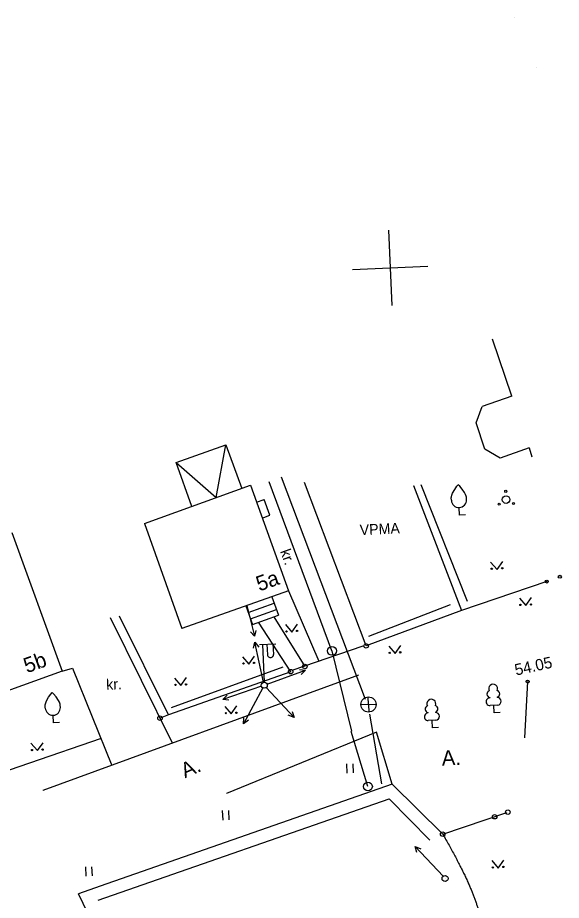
# Model space of a CAD drawing. Extents: x 641454 to 641835, y 6455113 to 6455453.
# Drawn here: x 641550.1 to 641586, y 6455177.6 to 6455235.9 of the extents above; entities that cross this region are included whole.
import ezdxf

# ---------------------------------------------------------------- set-up
doc = ezdxf.new("R2010")
doc.units = 0
for name, color, linetype in [('Level 1', 7, 'Continuous'), ('Level 10', 7, 'Continuous'), ('Level 11', 7, 'Continuous'), ('Level 12', 7, 'Continuous'), ('Level 14', 7, 'Continuous'), ('Level 15', 7, 'Continuous'), ('Level 2', 7, 'Continuous'), ('Level 28', 7, 'Continuous'), ('Level 30', 7, 'Continuous'), ('Level 33', 7, 'Continuous'), ('Level 4', 7, 'Continuous'), ('Level 41', 7, 'Continuous'), ('Level 5', 7, 'Continuous'), ('Level 54', 7, 'Continuous'), ('Level 57', 7, 'Continuous'), ('Level 58', 7, 'Continuous'), ('Level 59', 7, 'Continuous'), ('Level 61', 7, 'Continuous')]:
    doc.layers.add(name, color=color, linetype=linetype)

# ---------------------------------------------------------------- blocks, each defined once
blk = doc.blocks.new('KKRAAN')
at = {"layer": 'Level 5'}
blk.add_circle((0, 0), 289, dxfattribs=at)

msp = doc.modelspace()

# ---------------------------------------------------------------- linework, layer by layer
at = {"layer": 'Level 1'}
for p, q in [((641582.772, 6455210.947), (641581.5, 6455214.701)), ((641582.772, 6455210.947), (641580.808, 6455210.258)), ((641580.419, 6455209.169), (641580.419, 6455209.169)), ((641580.999, 6455207.444), (641580.419, 6455209.169)), ((641563.883, 6455207.734), (641563.883, 6455207.734)), ((641580.999, 6455207.444), (641580.999, 6455207.444)), ((641582.004, 6455206.851), (641580.999, 6455207.444)), ((641583.929, 6455207.526), (641582.004, 6455206.851)), ((641583.929, 6455207.526), (641583.929, 6455207.526)), ((641582.004, 6455206.851), (641582.004, 6455206.851)), ((641584.102, 6455206.929), (641584.102, 6455206.929)), ((641558.513, 6455202.534), (641565.507, 6455205.05)), ((641565.507, 6455205.05), (641565.507, 6455205.05)), ((641558.513, 6455202.534), (641560.963, 6455195.585)), ((641549.747, 6455201.94), (641553.06, 6455192.763)), ((641560.963, 6455195.585), (641560.963, 6455195.585)), ((641553.06, 6455192.763), (641553.06, 6455192.763))]:
    msp.add_line(p, q, dxfattribs=at)
for points in [[(641580.414, 6455209.181), (641580.824, 6455210.264)], [(641565.507, 6455205.05), (641568.018, 6455198.072), (641560.963, 6455195.585)], [(641553.06, 6455192.763), (641544.152, 6455189.548), (641540.858, 6455198.764)]]:
    msp.add_lwpolyline(points, dxfattribs=at)
at = {"layer": 'Level 10'}
for p, q in [((641576.773, 6455205.111), (641579.818, 6455197.406)), ((641579.324, 6455203.087), (641579.302, 6455203.587)), ((641579.724, 6455203.105), (641579.324, 6455203.087)), ((641581.375, 6455199.983), (641581.8, 6455199.496)), ((641581.8, 6455199.496), (641582.174, 6455200.019)), ((641583.275, 6455197.592), (641583.7, 6455197.106)), ((641583.7, 6455197.106), (641584.074, 6455197.628)), ((641567.815, 6455195.845), (641568.24, 6455195.359)), ((641568.24, 6455195.359), (641568.614, 6455195.881)), ((641574.637, 6455194.433), (641575.062, 6455193.946)), ((641575.062, 6455193.946), (641575.436, 6455194.468)), ((641565.399, 6455193.243), (641565.773, 6455193.765)), ((641564.974, 6455193.73), (641565.399, 6455193.243)), ((641560.482, 6455192.312), (641560.907, 6455191.826)), ((641560.907, 6455191.826), (641561.281, 6455192.348)), ((641581.311, 6455191.039), (641581.313, 6455191.007)), ((641581.811, 6455191.061), (641581.812, 6455191.029)), ((641563.806, 6455190.445), (641564.231, 6455189.958)), ((641564.231, 6455189.958), (641564.605, 6455190.481)), ((641581.835, 6455190.529), (641581.335, 6455190.507)), ((641581.607, 6455190.019), (641581.585, 6455190.518)), ((641552.493, 6455189.361), (641552.47, 6455189.86)), ((641577.231, 6455190.043), (641577.233, 6455190.011)), ((641577.731, 6455190.066), (641577.732, 6455190.033)), ((641582.007, 6455190.037), (641581.607, 6455190.019)), ((641581.607, 6455190.019), (641581.607, 6455190.019)), ((641552.892, 6455189.379), (641552.493, 6455189.361)), ((641552.493, 6455189.361), (641552.493, 6455189.361)), ((641577.755, 6455189.534), (641577.255, 6455189.512)), ((641577.527, 6455189.023), (641577.505, 6455189.523)), ((641577.927, 6455189.041), (641577.527, 6455189.023)), ((641577.527, 6455189.023), (641577.527, 6455189.023)), ((641550.999, 6455188.008), (641551.424, 6455187.521)), ((641551.424, 6455187.521), (641551.798, 6455188.044)), ((641571.856, 6455186.652), (641571.883, 6455186.033)), ((641572.261, 6455186.659), (641572.289, 6455186.051)), ((641555.439, 6455177.649), (641574.68, 6455184.342)), ((641574.68, 6455184.342), (641577.357, 6455181.599)), ((641563.642, 6455183.56), (641563.67, 6455182.94)), ((641564.048, 6455183.567), (641564.075, 6455182.959)), ((641554.602, 6455179.847), (641554.63, 6455179.228)), ((641555.008, 6455179.854), (641555.035, 6455179.246)), ((641581.452, 6455180.256), (641581.877, 6455179.769)), ((641581.877, 6455179.769), (641582.251, 6455180.291))]:
    msp.add_line(p, q, dxfattribs=at)
for points in [[(641578.78, 6455204.064), (641578.773, 6455204.214), (641578.78, 6455204.28), (641578.812, 6455204.409), (641578.863, 6455204.535), (641578.999, 6455204.774), (641579.149, 6455204.986), (641579.235, 6455205.085)], [(641579.779, 6455204.109), (641579.772, 6455204.259), (641579.76, 6455204.324), (641579.716, 6455204.45), (641579.655, 6455204.571), (641579.498, 6455204.797), (641579.329, 6455204.994), (641579.235, 6455205.085)], [(641573.316, 6455195.091), (641578.719, 6455197.17)], [(641560.295, 6455190.364), (641567.66, 6455193.056)], [(641551.948, 6455190.337), (641551.942, 6455190.487), (641551.949, 6455190.553), (641551.98, 6455190.683), (641552.031, 6455190.809), (641552.167, 6455191.048), (641552.317, 6455191.259), (641552.403, 6455191.358)], [(641552.947, 6455190.382), (641552.941, 6455190.532), (641552.928, 6455190.597), (641552.885, 6455190.723), (641552.823, 6455190.844), (641552.666, 6455191.07), (641552.497, 6455191.268), (641552.403, 6455191.358)]]:
    msp.add_lwpolyline(points, dxfattribs=at)
for centre, radius in [((641582.397, 6455204.103), 0.25), ((641582.373, 6455204.652), 0.0707), ((641581.934, 6455203.807), 0.0707), ((641582.885, 6455203.849), 0.0707), ((641581.445, 6455199.536), 0.0428), ((641582.144, 6455199.567), 0.0452), ((641583.345, 6455197.145), 0.0428), ((641584.044, 6455197.176), 0.0452), ((641567.885, 6455195.398), 0.0428), ((641568.584, 6455195.429), 0.0452), ((641574.707, 6455193.985), 0.0428), ((641575.406, 6455194.017), 0.0452), ((641565.044, 6455193.282), 0.0428), ((641565.743, 6455193.314), 0.0452), ((641560.552, 6455191.865), 0.0428), ((641561.251, 6455191.896), 0.0452), ((641563.876, 6455189.998), 0.0428), ((641564.575, 6455190.029), 0.0452), ((641551.069, 6455187.561), 0.0428), ((641551.768, 6455187.592), 0.0452), ((641581.522, 6455179.808), 0.0428), ((641582.221, 6455179.84), 0.0452)]:
    msp.add_circle(centre, radius, dxfattribs=at)
for centre, radius, start, end in [((641579.28, 6455204.086), 0.5, 182.56391, 2.56391), ((641581.352, 6455191.259), 0.224, 107.80801, 259.64294), ((641581.536, 6455191.617), 0.292, 335.14381, 209.98401), ((641581.751, 6455191.276), 0.224, 285.48487, 77.31981), ((641577.456, 6455190.622), 0.292, 335.14381, 209.98401), ((641581.324, 6455190.757), 0.25, 92.56391, 272.56391), ((641581.824, 6455190.779), 0.25, 272.56391, 92.5639), ((641552.448, 6455190.36), 0.5, 182.56391, 2.56391), ((641577.272, 6455190.263), 0.224, 107.80801, 259.64294), ((641577.671, 6455190.281), 0.224, 285.48487, 77.31981), ((641577.244, 6455189.761), 0.25, 92.56391, 272.56391), ((641577.743, 6455189.784), 0.25, 272.56391, 92.5639)]:
    msp.add_arc(centre, radius, start, end, dxfattribs=at)
at = {"layer": 'Level 11'}
for p, q in [((641566.093, 6455194.533), (641567.192, 6455194.582)), ((641566.293, 6455194.542), (641566.405, 6455192.045)), ((641566.593, 6455194.555), (641566.624, 6455193.856)), ((641566.992, 6455194.573), (641567.024, 6455193.874))]:
    msp.add_line(p, q, dxfattribs=at)
msp.add_circle((641566.414, 6455191.845), 0.2, dxfattribs=at)
msp.add_arc((641566.824, 6455193.865), 0.2, 182.50321, 2.6246, dxfattribs=at)
at = {"layer": 'Level 12'}
for p, q in [((641565.201, 6455197.083), (641565.639, 6455195.858)), ((641565.263, 6455197.101), (641565.772, 6455195.089)), ((641565.639, 6455195.858), (641565.639, 6455195.858)), ((641565.772, 6455195.089), (641565.506, 6455195.379)), ((641565.858, 6455195.468), (641565.772, 6455195.089)), ((641578.365, 6455179.076), (641578.365, 6455179.076))]:
    msp.add_line(p, q, dxfattribs=at)
for points in [[(641565.706, 6455194.286), (641565.801, 6455194.679), (641566.052, 6455194.355)], [(641566.372, 6455192.04), (641565.801, 6455194.679)], [(641566.602, 6455191.913), (641569.139, 6455192.837)], [(641568.736, 6455192.878), (641569.139, 6455192.837), (641568.852, 6455192.545)], [(641566.225, 6455191.78), (641563.671, 6455190.906)], [(641566.32, 6455191.668), (641565.046, 6455189.288)], [(641566.55, 6455191.698), (641568.384, 6455189.717)], [(641564.072, 6455190.857), (641563.671, 6455190.906), (641563.963, 6455191.192)], [(641565.373, 6455189.526), (641565.046, 6455189.288), (641565.065, 6455189.697)], [(641568.266, 6455190.103), (641568.384, 6455189.717), (641568.004, 6455189.868)], [(641578.228, 6455179.222), (641576.38, 6455181.19)], [(641576.501, 6455180.804), (641576.38, 6455181.19), (641576.762, 6455181.041)]]:
    msp.add_lwpolyline(points, dxfattribs=at)
msp.add_circle((641578.365, 6455179.076), 0.2, dxfattribs=at)
at = {"layer": 'Level 14'}
for points in [[(641573.114, 6455190.9), (641567.553, 6455205.599)], [(641573.376, 6455189.939), (641574.168, 6455185.322)]]:
    msp.add_lwpolyline(points, dxfattribs=at)
at = {"layer": 'Level 15'}
for points in [[(641570.891, 6455194.11), (641566.733, 6455205.281)], [(641570.891, 6455194.11), (641572.184, 6455188.801)], [(641573.269, 6455185.155), (641572.16, 6455188.791)]]:
    msp.add_lwpolyline(points, dxfattribs=at)
at = {"layer": 'Level 2'}
for p, q in [((641560.59, 6455206.549), (641563.883, 6455207.734)), ((641563.237, 6455204.235), (641563.883, 6455207.734)), ((641563.883, 6455207.734), (641564.924, 6455204.84)), ((641561.631, 6455203.655), (641560.59, 6455206.549)), ((641560.59, 6455206.549), (641563.237, 6455204.235)), ((641565.909, 6455203.94), (641566.414, 6455204.123)), ((641566.414, 6455204.123), (641566.414, 6455204.123)), ((641566.282, 6455202.889), (641566.793, 6455203.074)), ((641566.793, 6455203.074), (641566.793, 6455203.074)), ((641566.924, 6455197.681), (641567.356, 6455196.471)), ((641567.356, 6455196.471), (641567.356, 6455196.471))]:
    msp.add_line(p, q, dxfattribs=at)
for points in [[(641583.929, 6455207.526), (641584.102, 6455206.929)], [(641566.793, 6455203.074), (641566.414, 6455204.123)], [(641565.356, 6455196.648), (641567.073, 6455197.262)], [(641565.508, 6455196.225), (641567.225, 6455196.838)], [(641565.639, 6455195.858), (641567.356, 6455196.471)]]:
    msp.add_lwpolyline(points, dxfattribs=at)
at = {"layer": 'Level 28'}
for p, q in [((641582.949, 6455235.944), (641582.949, 6455235.944)), ((641576.274, 6455205.039), (641576.274, 6455205.039)), ((641585.947, 6455199.007), (641585.947, 6455199.007)), ((641585.084, 6455198.693), (641585.084, 6455198.693)), ((641579.455, 6455196.788), (641579.455, 6455196.788)), ((641556.845, 6455196.412), (641556.845, 6455196.412)), ((641559.53, 6455189.665), (641559.53, 6455189.665)), ((641559.53, 6455189.665), (641559.53, 6455189.665)), ((641555.63, 6455188.326), (641555.63, 6455188.326)), ((641555.63, 6455188.326), (641555.63, 6455188.326)), ((641583.602, 6455188.379), (641583.602, 6455188.379)), ((641574.869, 6455185.318), (641574.869, 6455185.318)), ((641582.509, 6455183.462), (641582.509, 6455183.462)), ((641578.209, 6455182.008), (641578.209, 6455182.008)), ((641554.143, 6455178.056), (641554.143, 6455178.056)), ((641555.58, 6455178.569), (641555.58, 6455178.569))]:
    msp.add_line(p, q, dxfattribs=at)
for points in [[(641576.274, 6455205.039), (641579.455, 6455196.788)], [(641585.084, 6455198.693), (641579.455, 6455196.788), (641573.146, 6455194.44)], [(641568.164, 6455192.738), (641560.081, 6455189.889), (641556.845, 6455196.412)], [(641560.081, 6455189.889), (641559.53, 6455189.665)], [(641555.63, 6455188.326), (641546.15, 6455185.072)], [(641578.209, 6455182.008), (641574.869, 6455185.318), (641555.58, 6455178.569), (641554.143, 6455178.056)], [(641560.16, 6455165.611), (641554.143, 6455178.056)]]:
    msp.add_lwpolyline(points, dxfattribs=at)
for centre, radius in [((641585.947, 6455199.007), 0.1), ((641585.084, 6455198.693), 0.1), ((641573.146, 6455194.44), 0.148), ((641569.102, 6455193.084), 0.148), ((641568.164, 6455192.738), 0.148), ((641559.53, 6455189.665), 0.148), ((641581.638, 6455183.155), 0.148), ((641582.509, 6455183.462), 0.148), ((641578.209, 6455182.008), 0.148)]:
    msp.add_circle(centre, radius, dxfattribs=at)
at = {"layer": 'Level 30'}
for p, q in [((641573.146, 6455194.44), (641569.084, 6455205.243)), ((641572.635, 6455192.515), (641572.635, 6455192.515)), ((641583.818, 6455192.086), (641583.818, 6455192.086)), ((641573.844, 6455188.751), (641573.844, 6455188.751)), ((641551.796, 6455184.879), (641551.796, 6455184.879)), ((641563.926, 6455184.685), (641563.926, 6455184.685))]:
    msp.add_line(p, q, dxfattribs=at)
for points in [[(641568.018, 6455198.072), (641570.024, 6455193.443)], [(641560.348, 6455188.012), (641556.246, 6455196.305)], [(641567.046, 6455196.36), (641569.102, 6455193.084)], [(641568.164, 6455192.738), (641566.045, 6455196.003)], [(641568.263, 6455192.847), (641572.952, 6455194.435)], [(641553.06, 6455192.763), (641553.751, 6455192.978), (641556.348, 6455186.547)], [(641572.635, 6455192.515), (641551.796, 6455184.879)], [(641583.818, 6455192.086), (641583.602, 6455188.379)], [(641574.869, 6455185.318), (641573.844, 6455188.751), (641563.926, 6455184.685)]]:
    msp.add_lwpolyline(points, dxfattribs=at)
at = {"layer": 'Level 33'}
msp.add_line((641584.432, 6455232.65), (641584.432, 6455232.65), dxfattribs=at)
at = {"layer": 'Level 4'}
for q in [(641573.279, 6455191.068), (641572.802, 6455190.546), (641573.801, 6455190.591), (641573.324, 6455190.069)]:
    msp.add_line((641573.301, 6455190.569), q, dxfattribs=at)
msp.add_circle((641573.301, 6455190.569), 0.5, dxfattribs=at)
at = {"layer": 'Level 41'}
msp.add_lwpolyline([(641578.209, 6455182.008), (641582.44, 6455183.435)], dxfattribs=at)
msp.add_open_spline([(641578.209, 6455182.008), (641579.606, 6455179.565), (641580.695, 6455176.78), (641581.364, 6455174.043), (641580.521, 6455170.612), (641576.494, 6455167.235), (641572.281, 6455164.444)], degree=2, dxfattribs=at)
at = {"layer": 'Level 54'}
msp.add_circle((641583.818, 6455192.086), 0.1, dxfattribs=at)
at = {"layer": 'Level 61'}
for p, q in [((641574.622, 6455221.913), (641574.734, 6455219.416)), ((641574.622, 6455221.913), (641574.734, 6455219.416)), ((641574.622, 6455221.913), (641574.734, 6455219.416)), ((641574.622, 6455221.913), (641574.734, 6455219.416)), ((641574.622, 6455221.913), (641574.734, 6455219.416)), ((641574.622, 6455221.913), (641574.734, 6455219.416)), ((641574.622, 6455221.913), (641574.734, 6455219.416)), ((641574.622, 6455221.913), (641574.734, 6455219.416)), ((641574.622, 6455221.913), (641574.734, 6455219.416)), ((641574.622, 6455221.913), (641574.734, 6455219.416)), ((641574.622, 6455221.913), (641574.734, 6455219.416)), ((641574.622, 6455221.913), (641574.734, 6455219.416)), ((641574.622, 6455221.913), (641574.734, 6455219.416)), ((641572.237, 6455219.304), (641577.231, 6455219.528)), ((641572.237, 6455219.304), (641577.231, 6455219.528)), ((641572.237, 6455219.304), (641577.231, 6455219.528)), ((641572.237, 6455219.304), (641577.231, 6455219.528)), ((641572.237, 6455219.304), (641577.231, 6455219.528)), ((641572.237, 6455219.304), (641577.231, 6455219.528)), ((641572.237, 6455219.304), (641577.231, 6455219.528)), ((641572.237, 6455219.304), (641577.231, 6455219.528)), ((641572.237, 6455219.304), (641577.231, 6455219.528)), ((641572.237, 6455219.304), (641577.231, 6455219.528)), ((641572.237, 6455219.304), (641577.231, 6455219.528)), ((641572.237, 6455219.304), (641577.231, 6455219.528)), ((641572.237, 6455219.304), (641577.231, 6455219.528)), ((641572.237, 6455219.304), (641577.231, 6455219.528)), ((641572.237, 6455219.304), (641577.231, 6455219.528)), ((641572.237, 6455219.304), (641577.231, 6455219.528)), ((641572.237, 6455219.304), (641577.231, 6455219.528)), ((641572.237, 6455219.304), (641577.231, 6455219.528)), ((641572.237, 6455219.304), (641577.231, 6455219.528)), ((641572.237, 6455219.304), (641577.231, 6455219.528)), ((641572.237, 6455219.304), (641577.231, 6455219.528)), ((641572.237, 6455219.304), (641577.231, 6455219.528)), ((641572.237, 6455219.304), (641577.231, 6455219.528)), ((641572.237, 6455219.304), (641577.231, 6455219.528)), ((641572.237, 6455219.304), (641577.231, 6455219.528)), ((641572.237, 6455219.304), (641577.231, 6455219.528)), ((641572.237, 6455219.304), (641577.231, 6455219.528)), ((641572.237, 6455219.304), (641577.231, 6455219.528)), ((641572.237, 6455219.304), (641577.231, 6455219.528)), ((641572.237, 6455219.304), (641577.231, 6455219.528)), ((641572.237, 6455219.304), (641577.231, 6455219.528)), ((641572.237, 6455219.304), (641577.231, 6455219.528)), ((641572.237, 6455219.304), (641577.231, 6455219.528)), ((641572.237, 6455219.304), (641577.231, 6455219.528)), ((641572.237, 6455219.304), (641577.231, 6455219.528)), ((641572.237, 6455219.304), (641577.231, 6455219.528)), ((641572.237, 6455219.304), (641577.231, 6455219.528)), ((641572.237, 6455219.304), (641577.231, 6455219.528)), ((641572.237, 6455219.304), (641577.231, 6455219.528)), ((641572.237, 6455219.304), (641577.231, 6455219.528)), ((641572.237, 6455219.304), (641577.231, 6455219.528)), ((641572.237, 6455219.304), (641577.231, 6455219.528)), ((641572.237, 6455219.304), (641577.231, 6455219.528)), ((641572.237, 6455219.304), (641577.231, 6455219.528)), ((641572.237, 6455219.304), (641577.231, 6455219.528)), ((641572.237, 6455219.304), (641577.231, 6455219.528)), ((641572.237, 6455219.304), (641577.231, 6455219.528)), ((641572.237, 6455219.304), (641577.231, 6455219.528)), ((641572.237, 6455219.304), (641577.231, 6455219.528)), ((641572.237, 6455219.304), (641577.231, 6455219.528)), ((641572.237, 6455219.304), (641577.231, 6455219.528)), ((641572.237, 6455219.304), (641577.231, 6455219.528)), ((641574.734, 6455219.416), (641574.846, 6455216.919)), ((641574.734, 6455219.416), (641574.846, 6455216.919)), ((641574.734, 6455219.416), (641574.846, 6455216.919)), ((641574.734, 6455219.416), (641574.846, 6455216.919)), ((641574.734, 6455219.416), (641574.846, 6455216.919)), ((641574.734, 6455219.416), (641574.846, 6455216.919)), ((641574.734, 6455219.416), (641574.846, 6455216.919)), ((641574.734, 6455219.416), (641574.846, 6455216.919)), ((641574.734, 6455219.416), (641574.846, 6455216.919)), ((641574.734, 6455219.416), (641574.846, 6455216.919)), ((641574.734, 6455219.416), (641574.846, 6455216.919)), ((641574.734, 6455219.416), (641574.846, 6455216.919)), ((641574.734, 6455219.416), (641574.846, 6455216.919))]:
    msp.add_line(p, q, dxfattribs=at)

# ---------------------------------------------------------------- block references
at = {"layer": 'Level 5', "xscale": 0.0009998999672616445, "yscale": 0.000999899967261645, "rotation": 2.563905233208067}
for p in [(641570.891, 6455194.11), (641573.269, 6455185.155)]:
    msp.add_blockref('KKRAAN', p, dxfattribs=at)

# ---------------------------------------------------------------- texts
at = {"layer": 'Level 57'}
for s, height, rotation, p in [('VPMA', 0.6999, 2.56391, (641572.739, 6455201.754)), ('kr.', 0.6999, 289.78705, (641567.458, 6455200.692)), ('5a', 0.9999, 19.4172, (641566.087, 6455198.032)), ('5b', 0.9999, 19.8472, (641550.731, 6455192.629)), ('kr.', 0.6999, 2.26148, (641555.983, 6455191.539)), ('A.', 0.9999, 23.74555, (641561.175, 6455185.688))]:
    msp.add_text(s, height=height, rotation=rotation, dxfattribs=at).set_placement(p)
at = {"layer": 'Level 58'}
msp.add_text('A.', height=0.9999, rotation=2.56391, dxfattribs=at).set_placement((641578.165, 6455186.531))
at = {"layer": 'Level 59'}
msp.add_text('54.05', height=0.7499, rotation=12.42082, dxfattribs=at).set_placement((641583.052, 6455192.478))

doc.saveas('drawing.dxf')
